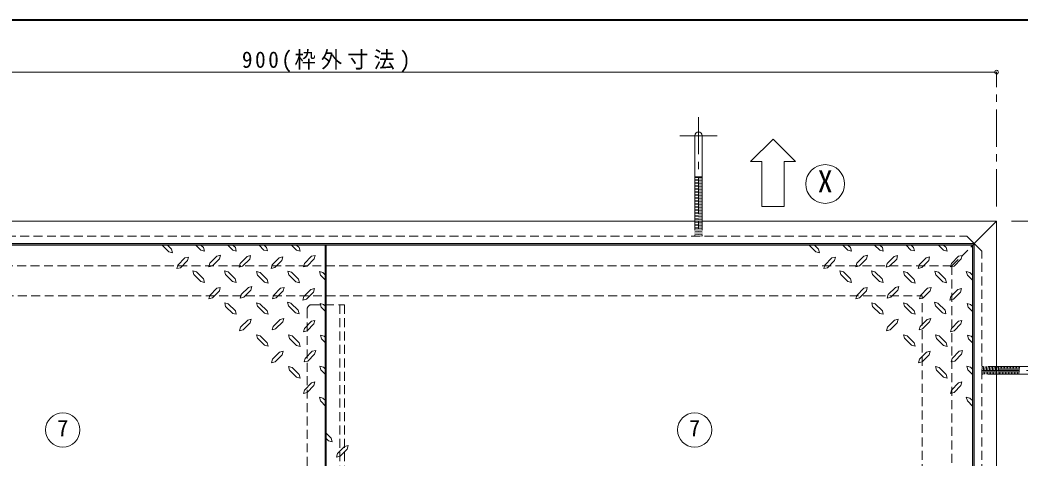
# Model space of a CAD drawing. Units: millimetres at full size, sheet at 1:5; details may follow other scales. Extents: x -1062 to 963, y -702 to 703.
# Drawn here: x -395 to 276, y 408 to 703 of the extents above; entities that cross this region are included whole.
import ezdxf
from ezdxf.enums import TextEntityAlignment as Align

# ---------------------------------------------------------------- set-up
doc = ezdxf.new("R2010")
doc.units = ezdxf.units.MM
doc.header["$LTSCALE"] = 5
doc.header["$PDMODE"] = 32
doc.header["$PDSIZE"] = 2.5
doc.linetypes.add('CHAIN1', pattern=[8, 5, -1, 1, -1])
doc.linetypes.add('DASHED1', pattern=[1.8, 1.2, -0.6])
doc.layers.add('0-A', color=4, linetype='Continuous', lineweight=9)
doc.styles.add('ＭＳ ゴシック', font='')
doc.styles.get('ＭＳ ゴシック').set_extended_font_data('MS Gothic')

msp = doc.modelspace()

# ---------------------------------------------------------------- linework, layer by layer
at = {"layer": '0-A', "color": 1, "lineweight": 40}
for p, q in [((962.602, 702.509), (-1062.398, 702.509)), ((-189.898, 317.509), (-189.898, 551.509))]:
    msp.add_line(p, q, dxfattribs=at)
at = {"layer": '0-A'}
for p, q in [((-639.898, 667.509), (260.102, 667.509)), ((110.102, 622.509), (95.102, 607.509)), ((125.102, 607.509), (110.102, 622.509)), ((95.102, 607.509), (102.602, 607.509)), ((102.602, 607.509), (102.602, 577.509)), ((117.602, 607.509), (125.102, 607.509)), ((117.602, 607.509), (117.602, 577.509)), ((62.602, 597.408), (57.602, 597.408)), ((57.602, 596.538), (62.602, 596.946)), ((57.602, 595.535), (62.602, 595.943)), ((57.602, 594.531), (62.602, 594.94)), ((57.602, 593.528), (62.602, 593.936)), ((57.602, 592.525), (62.602, 592.933)), ((57.602, 591.521), (62.602, 591.93)), ((57.602, 590.518), (62.602, 590.926)), ((57.602, 589.515), (62.602, 589.923)), ((57.602, 588.511), (62.602, 588.92)), ((57.602, 587.508), (62.602, 587.916)), ((57.602, 586.505), (62.602, 586.913)), ((57.602, 585.501), (62.602, 585.91)), ((57.602, 584.498), (62.602, 584.906)), ((57.602, 583.495), (62.602, 583.903)), ((57.602, 582.491), (62.602, 582.9)), ((57.602, 581.488), (62.602, 581.896)), ((57.602, 580.485), (62.602, 580.893)), ((57.602, 579.481), (62.602, 579.89)), ((57.602, 578.478), (62.602, 578.886)), ((57.602, 577.475), (62.602, 577.883)), ((102.602, 577.509), (117.602, 577.509)), ((57.602, 576.471), (62.602, 576.88)), ((57.602, 575.468), (62.602, 575.876)), ((57.602, 574.465), (62.602, 574.873)), ((57.602, 573.461), (62.602, 573.87)), ((57.602, 572.458), (62.602, 572.866)), ((57.602, 571.455), (62.602, 571.863)), ((57.602, 570.451), (62.602, 570.86)), ((57.602, 569.448), (62.602, 569.856)), ((57.602, 568.445), (62.602, 568.853)), ((58.435, 567.509), (62.602, 567.85)), ((-299.619, 551.509), (-295.086, 547.084)), ((-296.061, 551.509), (-293.361, 548.809)), ((-277.086, 551.509), (-273.711, 548.134)), ((-255.711, 551.509), (-252.336, 548.134)), ((-252.186, 551.509), (-250.536, 549.859)), ((-234.584, 551.509), (-231.411, 548.209)), ((-231.186, 551.509), (-229.611, 549.934)), ((-212.886, 551.509), (-209.511, 548.134)), ((-209.436, 551.509), (-207.786, 549.859)), ((134.381, 551.509), (138.914, 547.084)), ((137.939, 551.509), (140.639, 548.809)), ((156.914, 551.509), (160.289, 548.134)), ((178.289, 551.509), (181.664, 548.134)), ((181.814, 551.509), (183.464, 549.859)), ((199.416, 551.509), (202.589, 548.209)), ((202.814, 551.509), (204.389, 549.934)), ((221.114, 551.509), (224.489, 548.134)), ((224.564, 551.509), (226.214, 549.859)), ((245.102, 552.509), (244.102, 551.509)), ((-284.361, 542.884), (-282.036, 543.484)), ((-282.036, 543.484), (-282.636, 541.084)), ((-249.936, 547.459), (-252.336, 548.134)), ((-250.536, 549.859), (-249.936, 547.459)), ((-247.386, 539.134), (-242.661, 543.934)), ((-229.011, 547.609), (-231.411, 548.209)), ((-229.611, 549.934), (-229.011, 547.609)), ((-221.136, 543.034), (-218.811, 543.634)), ((-218.811, 543.634), (-219.411, 541.234)), ((-207.111, 547.459), (-209.511, 548.134)), ((-207.786, 549.859), (-207.111, 547.459)), ((-204.111, 539.209), (-199.386, 544.009)), ((-199.386, 544.009), (-196.986, 544.609)), ((-196.986, 544.609), (-197.661, 542.209)), ((149.639, 542.884), (151.964, 543.484)), ((151.964, 543.484), (151.364, 541.084)), ((184.064, 547.459), (181.664, 548.134)), ((183.464, 549.859), (184.064, 547.459)), ((186.614, 539.134), (191.339, 543.934)), ((204.989, 547.609), (202.589, 548.209)), ((204.389, 549.934), (204.989, 547.609)), ((212.864, 543.034), (215.189, 543.634)), ((215.189, 543.634), (214.589, 541.234)), ((226.889, 547.459), (224.489, 548.134)), ((226.214, 549.859), (226.889, 547.459)), ((229.889, 539.209), (234.614, 544.009)), ((234.614, 544.009), (237.014, 544.609)), ((237.014, 544.609), (236.339, 542.209)), ((-289.161, 538.084), (-289.761, 535.759)), ((-289.161, 538.084), (-284.361, 542.884)), ((-287.361, 536.359), (-282.636, 541.084)), ((-267.711, 539.359), (-268.311, 537.034)), ((-265.911, 537.634), (-268.311, 537.034)), ((-265.911, 537.634), (-261.261, 542.359)), ((-247.386, 539.134), (-248.061, 536.809)), ((-245.661, 537.409), (-248.061, 536.809)), ((-245.661, 537.409), (-240.936, 542.134)), ((-225.936, 538.234), (-226.536, 535.909)), ((-225.936, 538.234), (-221.136, 543.034)), ((-224.136, 536.509), (-219.411, 541.234)), ((-204.111, 539.209), (-204.786, 536.884)), ((-202.386, 537.484), (-204.786, 536.884)), ((-202.386, 537.484), (-197.661, 542.209)), ((144.839, 538.084), (144.239, 535.759)), ((144.839, 538.084), (149.639, 542.884)), ((146.639, 536.359), (151.364, 541.084)), ((166.289, 539.359), (165.689, 537.034)), ((168.089, 537.634), (165.689, 537.034)), ((168.089, 537.634), (172.739, 542.359)), ((186.614, 539.134), (185.939, 536.809)), ((188.339, 537.409), (185.939, 536.809)), ((188.339, 537.409), (193.064, 542.134)), ((208.064, 538.234), (207.464, 535.909)), ((208.064, 538.234), (212.864, 543.034)), ((209.864, 536.509), (214.589, 541.234)), ((229.889, 539.209), (229.214, 536.884)), ((231.614, 537.484), (229.214, 536.884)), ((231.614, 537.484), (236.339, 542.209)), ((-287.361, 536.359), (-289.761, 535.759)), ((-276.711, 533.584), (-279.036, 534.184)), ((-278.436, 531.784), (-279.036, 534.184)), ((-278.436, 531.784), (-273.711, 527.059)), ((-276.711, 533.584), (-271.986, 528.784)), ((-257.211, 531.859), (-257.811, 534.259)), ((-255.486, 533.584), (-257.811, 534.259)), ((-257.211, 531.859), (-252.486, 527.134)), ((-255.486, 533.584), (-250.686, 528.859)), ((-233.886, 533.209), (-236.286, 533.809)), ((-235.611, 531.409), (-236.286, 533.809)), ((-235.611, 531.409), (-230.961, 526.759)), ((-233.886, 533.209), (-229.161, 528.484)), ((-224.136, 536.509), (-226.536, 535.909)), ((-214.686, 531.559), (-215.361, 533.959)), ((-212.961, 533.284), (-215.361, 533.959)), ((-214.686, 531.559), (-209.961, 526.834)), ((-212.961, 533.284), (-208.236, 528.559)), ((-191.811, 533.209), (-194.211, 533.809)), ((-193.536, 531.409), (-194.211, 533.809)), ((-193.536, 531.409), (-189.898, 527.772)), ((-191.811, 533.209), (-189.898, 531.024)), ((146.639, 536.359), (144.239, 535.759)), ((157.289, 533.584), (154.964, 534.184)), ((155.564, 531.784), (154.964, 534.184)), ((155.564, 531.784), (160.289, 527.059)), ((157.289, 533.584), (162.014, 528.784)), ((176.789, 531.859), (176.189, 534.259)), ((178.514, 533.584), (176.189, 534.259)), ((176.789, 531.859), (181.514, 527.134)), ((178.514, 533.584), (183.314, 528.859)), ((200.114, 533.209), (197.714, 533.809)), ((198.389, 531.409), (197.714, 533.809)), ((198.389, 531.409), (203.039, 526.759)), ((200.114, 533.209), (204.839, 528.484)), ((209.864, 536.509), (207.464, 535.909)), ((219.314, 531.559), (218.639, 533.959)), ((221.039, 533.284), (218.639, 533.959)), ((219.314, 531.559), (224.039, 526.834)), ((221.039, 533.284), (225.764, 528.559)), ((242.189, 533.209), (239.789, 533.809)), ((240.464, 531.409), (239.789, 533.809)), ((240.464, 531.409), (244.102, 527.772)), ((242.189, 533.209), (244.102, 531.024)), ((-250.086, 526.534), (-252.486, 527.134)), ((-250.686, 528.859), (-250.086, 526.534)), ((-241.836, 523.009), (-239.511, 523.684)), ((-239.511, 523.684), (-240.111, 521.284)), ((-228.561, 526.084), (-230.961, 526.759)), ((-229.161, 528.484), (-228.561, 526.084)), ((-207.561, 526.234), (-209.961, 526.834)), ((-208.236, 528.559), (-207.561, 526.234)), ((183.914, 526.534), (181.514, 527.134)), ((183.314, 528.859), (183.914, 526.534)), ((192.164, 523.009), (194.489, 523.684)), ((194.489, 523.684), (193.889, 521.284)), ((205.439, 526.084), (203.039, 526.759)), ((204.839, 528.484), (205.439, 526.084)), ((226.439, 526.234), (224.039, 526.834)), ((225.764, 528.559), (226.439, 526.234)), ((-267.711, 517.759), (-268.386, 515.434)), ((-267.711, 517.759), (-262.986, 522.559)), ((-265.986, 516.034), (-261.261, 520.759)), ((-262.986, 522.559), (-260.661, 523.159)), ((-260.661, 523.159), (-261.261, 520.759)), ((-246.561, 518.284), (-247.236, 515.884)), ((-244.836, 516.559), (-247.236, 515.884)), ((-246.561, 518.284), (-241.836, 523.009)), ((-244.836, 516.559), (-240.111, 521.284)), ((-224.961, 517.759), (-225.561, 515.434)), ((-224.961, 517.759), (-220.236, 522.559)), ((-223.161, 516.034), (-218.511, 520.759)), ((-220.236, 522.559), (-217.836, 523.159)), ((-217.836, 523.159), (-218.511, 520.759)), ((-204.561, 516.934), (-205.236, 514.534)), ((-204.561, 516.934), (-199.836, 521.659)), ((-202.836, 515.209), (-198.111, 519.934)), ((166.289, 517.759), (165.614, 515.434)), ((166.289, 517.759), (171.014, 522.559)), ((168.014, 516.034), (172.739, 520.759)), ((171.014, 522.559), (173.339, 523.159)), ((173.339, 523.159), (172.739, 520.759)), ((187.439, 518.284), (186.764, 515.884)), ((189.164, 516.559), (186.764, 515.884)), ((187.439, 518.284), (192.164, 523.009)), ((189.164, 516.559), (193.889, 521.284)), ((209.039, 517.759), (208.439, 515.434)), ((209.039, 517.759), (213.764, 522.559)), ((210.839, 516.034), (215.489, 520.759)), ((213.764, 522.559), (216.164, 523.159)), ((216.164, 523.159), (215.489, 520.759)), ((229.439, 516.934), (228.764, 514.534)), ((229.439, 516.934), (234.164, 521.659)), ((231.164, 515.209), (235.889, 519.934)), ((-265.986, 516.034), (-268.386, 515.434)), ((-255.336, 512.134), (-257.661, 512.809)), ((-257.061, 510.409), (-257.661, 512.809)), ((-257.061, 510.409), (-252.336, 505.684)), ((-255.336, 512.134), (-250.536, 507.409)), ((-234.036, 512.209), (-236.436, 512.884)), ((-235.761, 510.484), (-236.436, 512.884)), ((-235.761, 510.484), (-231.036, 505.759)), ((-234.036, 512.209), (-229.311, 507.484)), ((-223.161, 516.034), (-225.561, 515.434)), ((-213.261, 512.509), (-215.586, 513.184)), ((-214.986, 510.784), (-215.586, 513.184)), ((-214.986, 510.784), (-210.261, 506.059)), ((-213.261, 512.509), (-208.461, 507.784)), ((-202.836, 515.209), (-205.236, 514.534)), ((-191.361, 511.759), (-193.761, 512.359)), ((-193.086, 509.959), (-193.761, 512.359)), ((-193.086, 509.959), (-189.898, 506.772)), ((-191.361, 511.759), (-189.898, 510.297)), ((168.014, 516.034), (165.614, 515.434)), ((178.664, 512.134), (176.339, 512.809)), ((176.939, 510.409), (176.339, 512.809)), ((176.939, 510.409), (181.664, 505.684)), ((178.664, 512.134), (183.464, 507.409)), ((199.964, 512.209), (197.564, 512.884)), ((198.239, 510.484), (197.564, 512.884)), ((198.239, 510.484), (202.964, 505.759)), ((199.964, 512.209), (204.689, 507.484)), ((210.839, 516.034), (208.439, 515.434)), ((220.739, 512.509), (218.414, 513.184)), ((219.014, 510.784), (218.414, 513.184)), ((219.014, 510.784), (223.739, 506.059)), ((220.739, 512.509), (225.539, 507.784)), ((231.164, 515.209), (228.764, 514.534)), ((242.639, 511.759), (240.239, 512.359)), ((240.914, 509.959), (240.239, 512.359)), ((240.914, 509.959), (244.102, 506.772)), ((242.639, 511.759), (244.102, 510.297)), ((-249.936, 505.084), (-252.336, 505.684)), ((-250.536, 507.409), (-249.936, 505.084)), ((-228.636, 505.084), (-231.036, 505.759)), ((-229.311, 507.484), (-228.636, 505.084)), ((-207.861, 505.384), (-210.261, 506.059)), ((-208.461, 507.784), (-207.861, 505.384)), ((184.064, 505.084), (181.664, 505.684)), ((183.464, 507.409), (184.064, 505.084)), ((205.364, 505.084), (202.964, 505.759)), ((204.689, 507.484), (205.364, 505.084)), ((226.139, 505.384), (223.739, 506.059)), ((225.539, 507.784), (226.139, 505.384)), ((-245.286, 494.659), (-240.561, 499.384)), ((-225.261, 496.984), (-225.936, 494.584)), ((-225.261, 496.984), (-220.536, 501.709)), ((-223.536, 495.259), (-218.811, 499.984)), ((-204.261, 495.634), (-199.536, 500.434)), ((-202.461, 493.909), (-197.811, 498.634)), ((-199.536, 500.434), (-197.136, 501.034)), ((-197.136, 501.034), (-197.811, 498.634)), ((188.714, 494.659), (193.439, 499.384)), ((208.739, 496.984), (208.064, 494.584)), ((208.739, 496.984), (213.464, 501.709)), ((210.464, 495.259), (215.189, 499.984)), ((229.739, 495.634), (234.464, 500.434)), ((231.539, 493.909), (236.189, 498.634)), ((234.464, 500.434), (236.864, 501.034)), ((236.864, 501.034), (236.189, 498.634)), ((-247.011, 496.384), (-247.686, 493.984)), ((-245.286, 494.659), (-247.686, 493.984)), ((-235.611, 489.034), (-236.286, 491.434)), ((-233.886, 490.759), (-236.286, 491.434)), ((-233.886, 490.759), (-229.161, 486.034)), ((-223.536, 495.259), (-225.936, 494.584)), ((-212.511, 490.684), (-214.836, 491.284)), ((-214.236, 488.884), (-214.836, 491.284)), ((-212.511, 490.684), (-207.711, 485.884)), ((-204.261, 495.634), (-204.861, 493.309)), ((-202.461, 493.909), (-204.861, 493.309)), ((-192.861, 488.659), (-193.461, 491.059)), ((-191.061, 490.459), (-193.461, 491.059)), ((-191.061, 490.459), (-189.898, 489.297)), ((186.989, 496.384), (186.314, 493.984)), ((188.714, 494.659), (186.314, 493.984)), ((198.389, 489.034), (197.714, 491.434)), ((200.114, 490.759), (197.714, 491.434)), ((200.114, 490.759), (204.839, 486.034)), ((210.464, 495.259), (208.064, 494.584)), ((221.489, 490.684), (219.164, 491.284)), ((219.764, 488.884), (219.164, 491.284)), ((221.489, 490.684), (226.289, 485.884)), ((229.739, 495.634), (229.139, 493.309)), ((231.539, 493.909), (229.139, 493.309)), ((241.139, 488.659), (240.539, 491.059)), ((242.939, 490.459), (240.539, 491.059)), ((242.939, 490.459), (244.102, 489.297)), ((-235.611, 489.034), (-230.961, 484.309)), ((-228.561, 483.634), (-230.961, 484.309)), ((-229.161, 486.034), (-228.561, 483.634)), ((-214.236, 488.884), (-209.511, 484.159)), ((-207.111, 483.559), (-209.511, 484.159)), ((-207.711, 485.884), (-207.111, 483.559)), ((-192.861, 488.659), (-189.898, 485.697)), ((198.389, 489.034), (203.039, 484.309)), ((205.439, 483.634), (203.039, 484.309)), ((204.839, 486.034), (205.439, 483.634)), ((219.764, 488.884), (224.489, 484.159)), ((226.889, 483.559), (224.489, 484.159)), ((226.289, 485.884), (226.889, 483.559)), ((241.139, 488.659), (244.102, 485.697)), ((-225.636, 475.009), (-220.911, 479.734)), ((-223.911, 473.284), (-219.186, 478.009)), ((-203.811, 475.459), (-199.086, 480.259)), ((-202.011, 473.734), (-197.361, 478.459)), ((-199.086, 480.259), (-196.686, 480.859)), ((-196.686, 480.859), (-197.361, 478.459)), ((208.364, 475.009), (213.089, 479.734)), ((210.089, 473.284), (214.814, 478.009)), ((230.189, 475.459), (234.914, 480.259)), ((231.989, 473.734), (236.639, 478.459)), ((234.914, 480.259), (237.314, 480.859)), ((237.314, 480.859), (236.639, 478.459)), ((-225.636, 475.009), (-226.311, 472.609)), ((-223.911, 473.284), (-226.311, 472.609)), ((-212.511, 469.384), (-214.911, 469.984)), ((-214.236, 467.584), (-214.911, 469.984)), ((-203.811, 475.459), (-204.411, 473.134)), ((-202.011, 473.734), (-204.411, 473.134)), ((-193.161, 467.884), (-193.836, 470.284)), ((-191.436, 469.684), (-193.836, 470.284)), ((-191.436, 469.684), (-189.898, 468.147)), ((208.364, 475.009), (207.689, 472.609)), ((210.089, 473.284), (207.689, 472.609)), ((221.489, 469.384), (219.089, 469.984)), ((219.764, 467.584), (219.089, 469.984)), ((230.189, 475.459), (229.589, 473.134)), ((231.989, 473.734), (229.589, 473.134)), ((240.839, 467.884), (240.164, 470.284)), ((242.564, 469.684), (240.164, 470.284)), ((242.564, 469.684), (244.102, 468.147)), ((260.102, 465.842), (260.442, 470.009)), ((261.037, 465.009), (261.446, 470.009)), ((262.04, 465.009), (262.449, 470.009)), ((263.044, 465.009), (263.452, 470.009)), ((264.047, 465.009), (264.456, 470.009)), ((265.05, 465.009), (265.459, 470.009)), ((266.054, 465.009), (266.462, 470.009)), ((267.057, 465.009), (267.466, 470.009)), ((268.06, 465.009), (268.469, 470.009)), ((269.064, 465.009), (269.472, 470.009)), ((270.067, 465.009), (270.476, 470.009)), ((271.07, 465.009), (271.479, 470.009)), ((272.074, 465.009), (272.482, 470.009)), ((273.077, 465.009), (273.486, 470.009)), ((274.08, 465.009), (274.489, 470.009)), ((275.084, 465.009), (275.492, 470.009)), ((-214.236, 467.584), (-209.511, 462.934)), ((-212.511, 469.384), (-207.786, 464.659)), ((-207.111, 462.259), (-209.511, 462.934)), ((-207.786, 464.659), (-207.111, 462.259)), ((-193.161, 467.884), (-189.898, 464.491)), ((219.764, 467.584), (224.489, 462.934)), ((221.489, 469.384), (226.214, 464.659)), ((226.889, 462.259), (224.489, 462.934)), ((226.214, 464.659), (226.889, 462.259)), ((240.839, 467.884), (244.102, 464.491)), ((-204.261, 454.309), (-199.536, 459.034)), ((-202.461, 452.584), (-197.811, 457.309)), ((-199.536, 459.034), (-197.136, 459.709)), ((-197.136, 459.709), (-197.811, 457.309)), ((229.739, 454.309), (234.464, 459.034)), ((231.539, 452.584), (236.189, 457.309)), ((234.464, 459.034), (236.864, 459.709)), ((236.864, 459.709), (236.189, 457.309)), ((-204.261, 454.309), (-204.861, 451.909)), ((-202.461, 452.584), (-204.861, 451.909)), ((-193.536, 447.109), (-194.211, 449.509)), ((-191.811, 448.909), (-194.211, 449.509)), ((229.739, 454.309), (229.139, 451.909)), ((231.539, 452.584), (229.139, 451.909)), ((240.464, 447.109), (239.789, 449.509)), ((242.189, 448.909), (239.789, 449.509)), ((-193.536, 447.109), (-189.898, 443.326)), ((-191.811, 448.909), (-189.898, 446.997)), ((240.464, 447.109), (244.102, 443.326)), ((242.189, 448.909), (244.102, 446.997)), ((-186.261, 421.909), (-189.898, 425.692)), ((-187.986, 420.109), (-189.898, 422.022)), ((-187.986, 420.109), (-185.586, 419.509)), ((-186.261, 421.909), (-185.586, 419.509)), ((-177.336, 416.434), (-181.986, 411.709)), ((-177.336, 416.434), (-174.936, 417.109)), ((-175.536, 414.709), (-174.936, 417.109)), ((-182.661, 409.309), (-181.986, 411.709)), ((-180.261, 409.984), (-182.661, 409.309)), ((-175.536, 414.709), (-180.261, 409.984))]:
    msp.add_line(p, q, dxfattribs=at)
at = {"layer": '0-A', "linetype": 'CHAIN1'}
for p, q in [((260.102, 577.509), (260.102, 667.509)), ((60.102, 637.408), (60.102, 557.509)), ((72.602, 624.908), (47.602, 624.908)), ((270.102, 567.509), (435.102, 567.509)), ((250.102, 467.509), (330.001, 467.509))]:
    msp.add_line(p, q, dxfattribs=at)
at = {"layer": '0-A', "color": 7, "lineweight": 18}
for p, q in [((57.602, 624.908), (57.602, 567.509)), ((62.602, 624.908), (62.602, 567.509)), ((260.102, 567.509), (-639.898, 567.509)), ((245.102, 552.509), (260.102, 567.509)), ((260.102, 567.509), (260.102, 317.509)), ((245.102, 552.509), (-624.898, 552.509)), ((245.102, 552.509), (245.102, 317.509)), ((317.501, 470.009), (260.102, 470.009)), ((317.501, 465.009), (260.102, 465.009))]:
    msp.add_line(p, q, dxfattribs=at)
at = {"layer": '0-A', "linetype": 'DASHED1'}
for p, q in [((57.602, 567.441), (58.435, 567.509)), ((57.602, 567.509), (57.602, 557.509)), ((57.602, 566.438), (62.602, 566.846)), ((57.602, 565.435), (62.602, 565.843)), ((57.602, 564.431), (62.602, 564.84)), ((57.602, 563.428), (62.602, 563.836)), ((62.602, 567.509), (62.602, 557.509)), ((57.602, 562.425), (62.602, 562.833)), ((57.602, 561.421), (62.602, 561.83)), ((57.602, 560.418), (62.602, 560.826)), ((57.602, 559.415), (62.602, 559.823)), ((57.602, 558.411), (62.602, 558.82)), ((58.843, 557.509), (62.602, 557.816)), ((230.102, 537.509), (244.102, 551.509)), ((250.102, 317.509), (250.102, 547.509)), ((230.102, 537.509), (-406.96, 537.509)), ((230.102, 537.509), (230.102, 317.509)), ((-405.45, 517.509), (210.102, 517.509)), ((210.102, 317.509), (210.102, 517.509)), ((-180.398, 511.509), (-180.398, 317.509)), ((260.102, 470.009), (250.102, 470.009)), ((250.102, 466.25), (250.409, 470.009)), ((251.004, 465.009), (251.412, 470.009)), ((252.007, 465.009), (252.416, 470.009)), ((253.011, 465.009), (253.419, 470.009)), ((254.014, 465.009), (254.422, 470.009)), ((255.017, 465.009), (255.426, 470.009)), ((256.021, 465.009), (256.429, 470.009)), ((257.024, 465.009), (257.432, 470.009)), ((258.027, 465.009), (258.436, 470.009)), ((259.03, 465.009), (259.439, 470.009)), ((260.102, 465.009), (250.102, 465.009)), ((260.034, 465.009), (260.102, 465.842))]:
    msp.add_line(p, q, dxfattribs=at)
at = {"layer": '0-A', "color": 5, "lineweight": 25}
for p, q in [((240.102, 557.509), (250.102, 547.509)), ((244.102, 551.509), (-408.356, 551.509)), ((244.102, 317.509), (244.102, 551.509))]:
    msp.add_line(p, q, dxfattribs=at)
at = {"layer": '0-A', "color": 7, "linetype": 'DASHED1', "lineweight": 18}
for p, q in [((-199.398, 511.509), (-177.398, 511.509)), ((-177.398, 511.509), (-177.398, 317.509)), ((-202.398, 508.509), (-202.398, 317.509))]:
    msp.add_line(p, q, dxfattribs=at)
at = {"layer": '0-A', "linetype": 'DASHED1'}
msp.add_lwpolyline([(-629.898, 317.509), (-629.898, 547.509), (-619.898, 557.509), (240.102, 557.509)], dxfattribs=at)
at = {"layer": '0-A'}
for points in [[(-273.636, 551.509), (-271.986, 549.859), (-271.311, 547.534), (-273.711, 548.134)], [(160.364, 551.509), (162.014, 549.859), (162.689, 547.534), (160.289, 548.134)], [(-293.361, 548.809), (-292.686, 546.409), (-295.086, 547.084)], [(-267.711, 539.359), (-262.986, 544.159), (-260.586, 544.759), (-261.261, 542.359)], [(-242.661, 543.934), (-240.336, 544.534), (-240.936, 542.134)], [(140.639, 548.809), (141.314, 546.409), (138.914, 547.084)], [(166.289, 539.359), (171.014, 544.159), (173.414, 544.759), (172.739, 542.359)], [(191.339, 543.934), (193.664, 544.534), (193.064, 542.134)], [(-271.986, 528.784), (-271.311, 526.459), (-273.711, 527.059)], [(162.014, 528.784), (162.689, 526.459), (160.289, 527.059)], [(-199.836, 521.659), (-197.511, 522.334), (-198.111, 519.934)], [(234.164, 521.659), (236.489, 522.334), (235.889, 519.934)], [(-247.011, 496.384), (-242.286, 501.109), (-239.961, 501.784), (-240.561, 499.384)], [(-220.536, 501.709), (-218.136, 502.309), (-218.811, 499.984)], [(186.989, 496.384), (191.714, 501.109), (194.039, 501.784), (193.439, 499.384)], [(213.464, 501.709), (215.864, 502.309), (215.189, 499.984)], [(-220.911, 479.734), (-218.511, 480.334), (-219.186, 478.009)], [(213.089, 479.734), (215.489, 480.334), (214.814, 478.009)]]:
    msp.add_lwpolyline(points, dxfattribs=at)
at = {"layer": '0-A', "color": 7, "lineweight": 18}
for centre, radius in [((145.102, 592.509), 13), ((-366.317, 427.534), 11.5), ((57.51, 427.534), 11.5)]:
    msp.add_circle(centre, radius, dxfattribs=at)
msp.add_arc((60.102, 624.908), 2.5, 0, 180, dxfattribs=at)
at = {"layer": '0-A', "color": 7, "linetype": 'DASHED1', "lineweight": 18}
msp.add_arc((-199.398, 508.509), 3, 90, 180, dxfattribs=at)
at = {"layer": '0-A'}
msp.add_point((260.102, 667.509), dxfattribs=at)

# ---------------------------------------------------------------- texts
at = {"layer": '0-A', "color": 7, "style": 'ＭＳ ゴシック'}
for s, height, p in [('X', 14.66, (140.102, 582.509)), ('7', 11, (-370.067, 420.034)), ('7', 11, (53.76, 420.034))]:
    msp.add_text(s, height=height, dxfattribs=at).set_placement(p, align=Align.BOTTOM_LEFT)
at = {"layer": '0-A', "color": 7, "insert": (-246.148, 667.509), "char_height": 11, "attachment_point": 7, "style": 'ＭＳ ゴシック'}
msp.add_mtext('\\T1.24;\\W0.95;900(枠外寸法)', dxfattribs=at)

doc.saveas('drawing.dxf')
